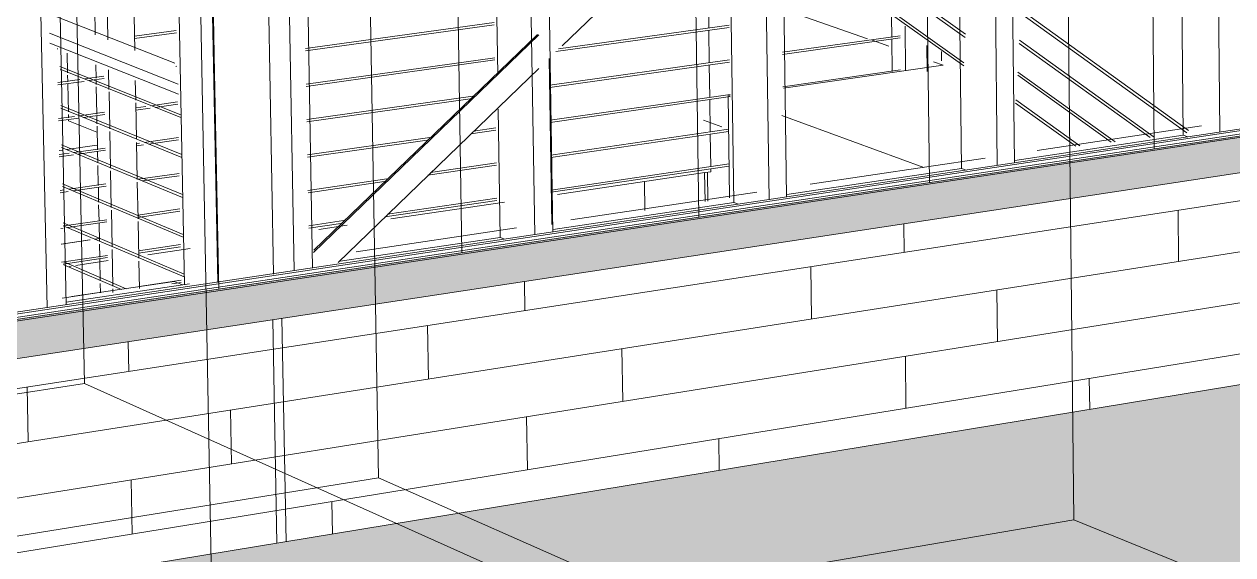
# Model space of a CAD drawing. Header units: inches. Extents: x 5690 to 5695, y -585 to 907.
# Drawn here: x 5690.3927 to 5690.5173, y 906.8916 to 906.9462 of the extents above; entities that cross this region are included whole.
import ezdxf

# ---------------------------------------------------------------- set-up
doc = ezdxf.new("R2010")
doc.units = ezdxf.units.IN
doc.header["$MEASUREMENT"] = 0
for name, color, linetype, lineweight in [('A-DETL', 90, 'Continuous', 9), ('A-FLOR', 192, 'Continuous', 13), ('A-FLOR-HRAL', 11, 'Continuous', 9), ('A-GLAZ-CURT', 52, 'Continuous', 9), ('A-GLAZ-CWMG', 51, 'Continuous', 9), ('A-WALL-PATT-1', 111, 'Continuous', 9), ('G-ANNO-SYMB-1', 111, 'Continuous', 9), ('I-WALL', 2, 'Continuous', 13), ('Q-CASE', 31, 'Continuous', 9), ('S-BEAM', 12, 'Continuous', 9), ('S-COLS', 52, 'Continuous', 9), ('S-FNDN', 32, 'Continuous', 13), ('S-FNDN-1', 32, 'Continuous', 9), ('S-STRS', 31, 'Continuous', 9)]:
    doc.layers.add(name, color=color, linetype=linetype, lineweight=lineweight)

# ---------------------------------------------------------------- blocks, each defined once
blk = doc.blocks.new('FP_9-3D View 1')
at = {"layer": 'A-WALL-PATT-1'}
for p, q in [((5690.27995, 906.89147), (5690.55417, 906.9336)), ((5690.28014, 906.88554), (5690.5542, 906.92845)), ((5690.51173, 906.9218), (5690.51168, 906.92707)), ((5690.48344, 906.92273), (5690.4834, 906.92568)), ((5690.28032, 906.87961), (5690.55423, 906.92331)), ((5690.47389, 906.91588), (5690.47382, 906.92126)), ((5690.44435, 906.91673), (5690.4443, 906.91974)), ((5690.49307, 906.91355), (5690.49301, 906.91887)), ((5690.28051, 906.87368), (5690.55426, 906.91817)), ((5690.43441, 906.90969), (5690.43431, 906.91519)), ((5690.40354, 906.91046), (5690.40348, 906.91353)), ((5690.45444, 906.90739), (5690.45436, 906.91282)), ((5690.48363, 906.90669), (5690.48357, 906.91203)), ((5690.50257, 906.90656), (5690.50253, 906.90976)), ((5690.39317, 906.90324), (5690.39305, 906.90885)), ((5690.41412, 906.90095), (5690.41401, 906.9065)), ((5690.44461, 906.90035), (5690.44452, 906.9058)), ((5690.46438, 906.90028), (5690.46433, 906.90355)), ((5690.40387, 906.89373), (5690.40376, 906.8993)), ((5690.42452, 906.89374), (5690.42446, 906.89707))]:
    blk.add_line(p, q, dxfattribs=at)
blk = doc.blocks.new('FP_21-3D View 1')
at = {"layer": 'A-WALL-PATT-1'}
for p, q in [((5690.43751, 906.94471), (5690.43696, 906.97789)), ((5690.41238, 906.94124), (5690.41175, 906.97486)), ((5690.50923, 906.93339), (5690.50902, 906.95457)), ((5690.48606, 906.92992), (5690.4858, 906.95137)), ((5690.46228, 906.92636), (5690.46197, 906.94808)), ((5690.43787, 906.9227), (5690.43751, 906.94471)), ((5690.43751, 906.94471), (5690.43751, 906.94471)), ((5690.4128, 906.91894), (5690.41238, 906.94124)), ((5690.41238, 906.94124), (5690.41238, 906.94124))]:
    blk.add_line(p, q, dxfattribs=at)
blk = doc.blocks.new('FP_46-3D View 1')
at = {"layer": 'S-COLS'}
blk.add_line((5690.48731, 906.94246), (5690.4873, 906.94341), dxfattribs=at)

msp = doc.modelspace()

# ---------------------------------------------------------------- hatches: boundary and pattern name
at = {"layer": 'A-FLOR'}
h = msp.add_hatch(color=256, dxfattribs=at)
h.paths.add_polyline_path([(5690.39089, 906.86515), (5690.59399, 906.90098), (5690.59393, 906.92103), (5690.55534, 906.91467), (5690.55427, 906.91505), (5690.35729, 906.88269), (5690.39037, 906.86543)], flags=0)
h.paths.add_polyline_path([(5690.60577, 906.90306), (5690.64029, 906.90915), (5690.64034, 906.92313), (5690.62869, 906.92675), (5690.60574, 906.92297), (5690.60576, 906.90705)], flags=0)
h.paths.add_polyline_path([(5690.65278, 906.91135), (5690.66899, 906.91421), (5690.65282, 906.91924), (5690.65278, 906.91251)], flags=0)
at = {"layer": 'A-GLAZ-CWMG'}
for points in [[(5690.26893, 906.89721), (5690.55109, 906.93952), (5690.55079, 906.93962), (5690.26892, 906.89738), (5690.26893, 906.89726)], [(5690.26906, 906.8931), (5690.55111, 906.93597), (5690.55109, 906.93952), (5690.26893, 906.89721), (5690.26905, 906.89336)]]:
    msp.add_hatch(color=256, dxfattribs=at).paths.add_polyline_path(points, flags=0)

# ---------------------------------------------------------------- linework, layer by layer
at = {"layer": 'A-DETL'}
for p, q in [((5690.41836, 906.91579), (5690.41878, 906.89277)), ((5690.41932, 906.91594), (5690.41974, 906.89293))]:
    msp.add_line(p, q, dxfattribs=at)
at = {"layer": 'A-FLOR'}
for p, q in [((5690.47271, 906.94718), (5690.47967, 906.94474)), ((5690.48014, 906.94458), (5690.48188, 906.94397)), ((5690.48746, 906.94202), (5690.471, 906.93966)), ((5690.48647, 906.94237), (5690.48746, 906.94202)), ((5690.46551, 906.93887), (5690.4653, 906.93884)), ((5690.4653, 906.93884), (5690.4655, 906.93877)), ((5690.4653, 906.93884), (5690.46545, 906.92835)), ((5690.46466, 906.93565), (5690.46278, 906.93635)), ((5690.47085, 906.93682), (5690.48549, 906.93147)), ((5690.56212, 906.91634), (5690.35729, 906.88269))]:
    msp.add_line(p, q, dxfattribs=at)
at = {"layer": 'A-FLOR-HRAL'}
for p, q in [((5690.4037, 906.96588), (5690.40414, 906.94352)), ((5690.40138, 906.94461), (5690.40097, 906.96554)), ((5690.40826, 906.94223), (5690.39515, 906.94736)), ((5690.40007, 906.94513), (5690.40002, 906.94788)), ((5690.48216, 906.94488), (5690.48213, 906.94704)), ((5690.42174, 906.94373), (5690.44119, 906.9464)), ((5690.44119, 906.94616), (5690.42175, 906.94349)), ((5690.4654, 906.94591), (5690.44755, 906.94342)), ((5690.44783, 906.9437), (5690.4654, 906.94614)), ((5690.4836, 906.94142), (5690.48355, 906.94604)), ((5690.39536, 906.9453), (5690.40863, 906.94006)), ((5690.40411, 906.945), (5690.40842, 906.94559)), ((5690.40843, 906.94535), (5690.40411, 906.94477)), ((5690.47089, 906.94334), (5690.48302, 906.94505)), ((5690.48305, 906.94483), (5690.47089, 906.94311)), ((5690.4822, 906.94135), (5690.48216, 906.94466)), ((5690.40865, 906.93903), (5690.39538, 906.94429)), ((5690.39622, 906.9437), (5690.39614, 906.94369)), ((5690.39643, 906.94188), (5690.4089, 906.93691)), ((5690.40016, 906.94068), (5690.40013, 906.94206)), ((5690.40838, 906.94189), (5690.40849, 906.94191)), ((5690.42181, 906.94007), (5690.44124, 906.94278)), ((5690.44125, 906.94255), (5690.42181, 906.93983)), ((5690.44687, 906.94271), (5690.44714, 906.9256)), ((5690.44691, 906.93995), (5690.46545, 906.94257)), ((5690.46545, 906.94234), (5690.44691, 906.93972)), ((5690.40891, 906.93662), (5690.39644, 906.9416)), ((5690.39899, 906.9406), (5690.40096, 906.94087)), ((5690.40099, 906.94064), (5690.39943, 906.94042)), ((5690.40148, 906.93952), (5690.40144, 906.94154)), ((5690.47094, 906.93978), (5690.48306, 906.94152)), ((5690.39621, 906.94022), (5690.39849, 906.94053)), ((5690.39893, 906.94035), (5690.39622, 906.93998)), ((5690.40017, 906.94004), (5690.40016, 906.94048)), ((5690.40023, 906.93698), (5690.40018, 906.93978)), ((5690.4042, 906.94043), (5690.40424, 906.93842)), ((5690.40156, 906.93546), (5690.40149, 906.93926)), ((5690.40424, 906.93814), (5690.40432, 906.93438)), ((5690.4058, 906.93784), (5690.40856, 906.93823)), ((5690.42187, 906.93642), (5690.43898, 906.93883)), ((5690.4387, 906.93856), (5690.42188, 906.93618)), ((5690.44697, 906.93635), (5690.4655, 906.93901)), ((5690.4653, 906.93875), (5690.44697, 906.93612)), ((5690.39651, 906.93785), (5690.40898, 906.9328)), ((5690.40899, 906.93251), (5690.39652, 906.93757)), ((5690.39842, 906.93681), (5690.40103, 906.93718)), ((5690.40106, 906.93694), (5690.39885, 906.93663)), ((5690.40425, 906.93762), (5690.40528, 906.93777)), ((5690.40572, 906.93759), (5690.40426, 906.93739)), ((5690.40857, 906.93799), (5690.40624, 906.93766)), ((5690.39629, 906.93651), (5690.39793, 906.93674)), ((5690.39837, 906.93657), (5690.39629, 906.93628)), ((5690.40025, 906.93598), (5690.40024, 906.93678)), ((5690.40031, 906.93329), (5690.40026, 906.93572)), ((5690.40164, 906.9314), (5690.40157, 906.93519)), ((5690.40513, 906.93405), (5690.40864, 906.93455)), ((5690.42194, 906.93277), (5690.43456, 906.93457)), ((5690.44136, 906.93532), (5690.43877, 906.93494)), ((5690.43905, 906.93522), (5690.44136, 906.93555)), ((5690.44702, 906.93275), (5690.46535, 906.93541)), ((5690.46535, 906.93518), (5690.44703, 906.93252)), ((5690.39659, 906.93382), (5690.40906, 906.92869)), ((5690.40907, 906.9284), (5690.3966, 906.93354)), ((5690.39787, 906.93303), (5690.4011, 906.93348)), ((5690.40113, 906.93325), (5690.3983, 906.93285)), ((5690.40432, 906.93406), (5690.4044, 906.93025)), ((5690.40432, 906.93394), (5690.40463, 906.93398)), ((5690.40505, 906.9338), (5690.40433, 906.9337)), ((5690.40864, 906.93431), (5690.40556, 906.93387)), ((5690.43428, 906.9343), (5690.42194, 906.93253)), ((5690.39636, 906.93281), (5690.39739, 906.93296)), ((5690.39782, 906.93278), (5690.39637, 906.93258)), ((5690.40034, 906.93194), (5690.40031, 906.93309)), ((5690.43464, 906.93095), (5690.44142, 906.93194)), ((5690.40038, 906.92961), (5690.40034, 906.93167)), ((5690.40172, 906.92736), (5690.40165, 906.93113)), ((5690.40448, 906.93027), (5690.40871, 906.93087)), ((5690.44142, 906.9317), (5690.43435, 906.93068)), ((5690.44708, 906.92915), (5690.4654, 906.93185)), ((5690.4654, 906.93162), (5690.44708, 906.92892)), ((5690.39668, 906.92979), (5690.40914, 906.92459)), ((5690.40914, 906.9243), (5690.39668, 906.92951)), ((5690.39735, 906.92924), (5690.40118, 906.92979)), ((5690.40121, 906.92956), (5690.39777, 906.92907)), ((5690.4044, 906.92998), (5690.40448, 906.92618)), ((5690.40871, 906.93063), (5690.4049, 906.93009)), ((5690.422, 906.92912), (5690.43013, 906.9303)), ((5690.42984, 906.93002), (5690.42201, 906.92888)), ((5690.39644, 906.92911), (5690.39687, 906.92918)), ((5690.39729, 906.929), (5690.39644, 906.92888)), ((5690.40042, 906.92789), (5690.40039, 906.92941)), ((5690.4302, 906.92667), (5690.44148, 906.92833)), ((5690.40046, 906.92593), (5690.40042, 906.92762)), ((5690.40181, 906.92329), (5690.40173, 906.92707)), ((5690.40447, 906.92657), (5690.40878, 906.9272)), ((5690.40878, 906.92696), (5690.40447, 906.92633)), ((5690.44148, 906.92809), (5690.42992, 906.92639)), ((5690.39676, 906.92577), (5690.40922, 906.92049)), ((5690.39684, 906.92546), (5690.40125, 906.9261)), ((5690.40128, 906.92587), (5690.39725, 906.92529)), ((5690.4005, 906.92385), (5690.40046, 906.92573)), ((5690.40448, 906.9259), (5690.40456, 906.92213)), ((5690.42207, 906.92547), (5690.42567, 906.926)), ((5690.42539, 906.92572), (5690.42207, 906.92524)), ((5690.39678, 906.92522), (5690.39652, 906.92518)), ((5690.40922, 906.9202), (5690.39677, 906.92548)), ((5690.40053, 906.92225), (5690.4005, 906.92357)), ((5690.40454, 906.92289), (5690.40885, 906.92353)), ((5690.40885, 906.92329), (5690.40454, 906.92266)), ((5690.39659, 906.92172), (5690.40132, 906.92242)), ((5690.40135, 906.92219), (5690.39675, 906.92151)), ((5690.40058, 906.91981), (5690.40053, 906.92205)), ((5690.40189, 906.91925), (5690.40181, 906.92302)), ((5690.39684, 906.92175), (5690.40327, 906.91899)), ((5690.40277, 906.91891), (5690.39685, 906.92146)), ((5690.40456, 906.92184), (5690.40462, 906.91902)), ((5690.4006, 906.91858), (5690.40058, 906.91954)), ((5690.40461, 906.91922), (5690.40892, 906.91986)), ((5690.40892, 906.91962), (5690.40798, 906.91948)), ((5690.39667, 906.91803), (5690.4014, 906.91874)), ((5690.4019, 906.91861), (5690.40189, 906.91897))]:
    msp.add_line(p, q, dxfattribs=at)
at = {"layer": 'A-GLAZ-CWMG'}
for p, q in [((5690.51502, 907.03781), (5690.51597, 906.9351)), ((5690.49186, 907.03568), (5690.49304, 906.93167)), ((5690.49481, 906.93194), (5690.49365, 907.03585)), ((5690.46809, 907.0335), (5690.46952, 906.92815)), ((5690.47133, 906.92843), (5690.46992, 907.03367)), ((5690.44368, 907.03126), (5690.44537, 906.92454)), ((5690.44723, 906.92482), (5690.44556, 907.03144)), ((5690.42248, 906.92112), (5690.42054, 907.02914)), ((5690.41861, 907.02897), (5690.42057, 906.92084)), ((5690.39285, 907.0266), (5690.3951, 906.91703)), ((5690.39706, 906.91732), (5690.39484, 907.02679)), ((5690.44038, 907.01374), (5690.44155, 906.94109)), ((5690.48878, 906.97947), (5690.48935, 906.93138)), ((5690.51193, 906.96318), (5690.51221, 906.93479)), ((5690.46544, 906.9604), (5690.46589, 906.92787)), ((5690.26893, 906.89721), (5690.55109, 906.93952)), ((5690.26896, 906.89738), (5690.55079, 906.93962)), ((5690.26906, 906.89801), (5690.54967, 906.93998)), ((5690.26907, 906.89764), (5690.54967, 906.93966)), ((5690.26909, 906.89821), (5690.54932, 906.9401)), ((5690.44161, 906.9375), (5690.44182, 906.92428)), ((5690.26906, 906.8931), (5690.55111, 906.93597)), ((5690.51221, 906.93479), (5690.49485, 906.9322)), ((5690.5127, 906.93462), (5690.51221, 906.93479)), ((5690.48935, 906.93138), (5690.47137, 906.92869)), ((5690.48984, 906.9312), (5690.48935, 906.93138)), ((5690.46589, 906.92787), (5690.44727, 906.92509)), ((5690.46637, 906.92769), (5690.46589, 906.92787)), ((5690.44182, 906.92428), (5690.4253, 906.92181)), ((5690.44229, 906.92409), (5690.44182, 906.92428)), ((5690.4098, 906.9195), (5690.39709, 906.9176))]:
    msp.add_line(p, q, dxfattribs=at)
at = {"layer": 'G-ANNO-SYMB-1'}
for p, q in [((5690.4174, 906.60847), (5690.40128, 907.45663)), ((5690.49631, 907.32743), (5690.50093, 906.89517)), ((5690.42211, 907.31201), (5690.42928, 906.89952)), ((5690.39548, 907.08111), (5690.39895, 906.90923)), ((5690.39895, 906.90923), (5690.18981, 906.87704)), ((5690.39895, 906.90923), (5690.61207, 906.81381)), ((5690.42928, 906.89952), (5690.07184, 906.84175)), ((5690.42928, 906.89952), (5690.86168, 906.70838)), ((5690.50093, 906.89517), (5690.11832, 906.82994)), ((5690.50093, 906.89517), (5690.75657, 906.79143))]:
    msp.add_line(p, q, dxfattribs=at)
at = {"layer": 'I-WALL'}
for p, q in [((5690.49715, 906.93324), (5690.51411, 906.93577)), ((5690.47376, 906.92976), (5690.49178, 906.93244)), ((5690.44909, 906.92608), (5690.46827, 906.92894)), ((5690.42697, 906.92279), (5690.44348, 906.92525)), ((5690.39767, 906.91817), (5690.4082, 906.91974)), ((5690.4082, 906.91974), (5690.40906, 906.91938))]:
    msp.add_line(p, q, dxfattribs=at)
at = {"layer": 'Q-CASE'}
for p, q in [((5690.46326, 906.9492), (5690.4633, 906.94581)), ((5690.46331, 906.94562), (5690.46335, 906.94224)), ((5690.39722, 906.94124), (5690.39718, 906.94326)), ((5690.46336, 906.94204), (5690.46341, 906.93867)), ((5690.39724, 906.9403), (5690.39722, 906.94099)), ((5690.3973, 906.9372), (5690.39724, 906.9401)), ((5690.46341, 906.93847), (5690.46346, 906.9351)), ((5690.39731, 906.9366), (5690.3973, 906.93694)), ((5690.39732, 906.93627), (5690.39731, 906.9364)), ((5690.40024, 906.9351), (5690.39732, 906.93629)), ((5690.46346, 906.93491), (5690.46351, 906.93154)), ((5690.39637, 906.93322), (5690.39666, 906.93326)), ((5690.39714, 906.93333), (5690.39975, 906.9337)), ((5690.39975, 906.9337), (5690.4003, 906.93379)), ((5690.46291, 906.93095), (5690.4477, 906.92871)), ((5690.46293, 906.92796), (5690.46288, 906.93095)), ((5690.46351, 906.93104), (5690.46292, 906.93095)), ((5690.46317, 906.93099), (5690.46322, 906.928)), ((5690.46351, 906.93135), (5690.46351, 906.93104)), ((5690.45673, 906.92703), (5690.45669, 906.93003)), ((5690.44225, 906.92791), (5690.43054, 906.92618)), ((5690.42605, 906.92552), (5690.42312, 906.92509)), ((5690.39952, 906.92402), (5690.39657, 906.92358)), ((5690.3966, 906.92359), (5690.39956, 906.92402)), ((5690.40049, 906.92417), (5690.39999, 906.92408)), ((5690.40003, 906.92409), (5690.40051, 906.92416)), ((5690.40985, 906.92313), (5690.40549, 906.92249)), ((5690.39758, 906.92132), (5690.39738, 906.92129)), ((5690.40141, 906.92189), (5690.39806, 906.92139))]:
    msp.add_line(p, q, dxfattribs=at)
at = {"layer": 'S-BEAM'}
for p, q in [((5690.44821, 906.944), (5690.47037, 906.96541)), ((5690.4458, 906.94513), (5690.42258, 906.92273)), ((5690.42259, 906.92296), (5690.44564, 906.94519)), ((5690.4251, 906.92168), (5690.4458, 906.94167))]:
    msp.add_line(p, q, dxfattribs=at)
at = {"layer": 'S-COLS'}
for p, q in [((5690.40926, 906.9194), (5690.40718, 907.02786)), ((5690.41269, 906.91964), (5690.41064, 907.02819)), ((5690.41648, 907.02872), (5690.41846, 906.9205)), ((5690.48579, 906.94403), (5690.48582, 906.94137))]:
    msp.add_line(p, q, dxfattribs=at)
at = {"layer": 'S-FNDN'}
msp.add_line((5690.55528, 906.93661), (5690.26494, 906.89247), dxfattribs=at)
at = {"layer": 'S-STRS'}
for p, q in [((5690.48976, 906.9452), (5690.47152, 906.95826)), ((5690.47153, 906.95789), (5690.48974, 906.94485)), ((5690.4896, 906.94226), (5690.47155, 906.95515)), ((5690.47155, 906.9548), (5690.48958, 906.94193)), ((5690.51276, 906.93529), (5690.49535, 906.94783)), ((5690.49535, 906.94745), (5690.51259, 906.93504)), ((5690.50922, 906.93461), (5690.49532, 906.9446)), ((5690.49531, 906.94424), (5690.50879, 906.93456)), ((5690.49516, 906.94097), (5690.50478, 906.93408)), ((5690.5052, 906.93413), (5690.49518, 906.94131)), ((5690.50155, 906.93372), (5690.49496, 906.93843)), ((5690.49493, 906.9381), (5690.50114, 906.93367))]:
    msp.add_line(p, q, dxfattribs=at)

# ---------------------------------------------------------------- block references
at = {"layer": 'A-GLAZ-CURT'}
msp.add_blockref('FP_21-3D View 1', (0, 0), dxfattribs=at)
at = {"layer": 'S-COLS'}
msp.add_blockref('FP_46-3D View 1', (0, 0), dxfattribs=at)
at = {"layer": 'S-FNDN-1'}
msp.add_blockref('FP_9-3D View 1', (0, 0), dxfattribs=at)

doc.saveas('drawing.dxf')
